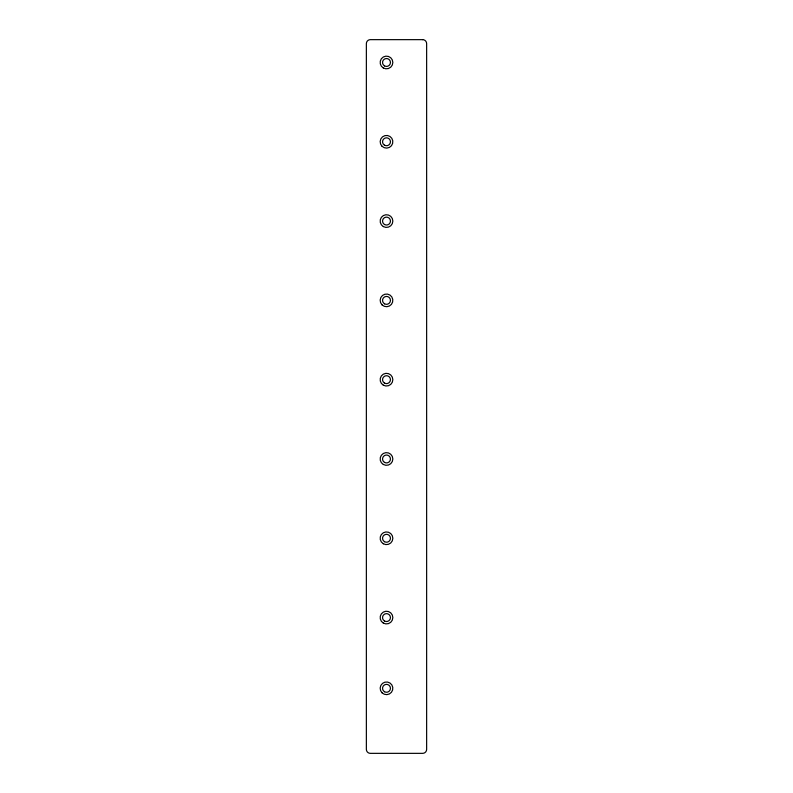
<?xml version="1.0" encoding="UTF-8"?>
<svg xmlns="http://www.w3.org/2000/svg" width="793" height="793" viewBox="0 0 793 793"><rect width="100%" height="100%" fill="white"/><g stroke="black" fill="none" stroke-linecap="round" stroke-linejoin="round"><path stroke-width="1.19" d="M422.669 39.65L370.331 39.65A3.965 3.965 0 0 0 366.366 43.615L366.366 749.385A3.965 3.965 0 0 0 370.331 753.35L422.669 753.35A3.965 3.965 0 0 0 426.634 749.385L426.634 43.615A3.965 3.965 0 0 0 422.669 39.65M383.326 226.57A6.344 6.344 0 0 0 392.842 221.069A6.344 6.344 0 0 0 383.326 215.577A6.344 6.344 0 0 0 383.326 226.57M384.516 224.508A3.965 3.965 0 0 0 390.463 221.069A3.965 3.965 0 0 0 384.516 217.639A3.965 3.965 0 0 0 384.516 224.508M383.326 543.77A6.344 6.344 0 0 0 392.842 538.269A6.344 6.344 0 0 0 383.326 532.777A6.344 6.344 0 0 0 383.326 543.77M384.516 541.708A3.965 3.965 0 0 0 390.463 538.269A3.965 3.965 0 0 0 384.516 534.839A3.965 3.965 0 0 0 384.516 541.708M383.326 464.47A6.344 6.344 0 0 0 392.842 458.969A6.344 6.344 0 0 0 383.326 453.477A6.344 6.344 0 0 0 383.326 464.47M384.516 462.408A3.965 3.965 0 0 0 390.463 458.969A3.965 3.965 0 0 0 384.516 455.539A3.965 3.965 0 0 0 384.516 462.408M382.018 146.259A6.344 6.344 0 0 0 392.624 143.414A6.344 6.344 0 0 0 384.863 135.643A6.344 6.344 0 0 0 382.018 146.259M384.516 145.208A3.965 3.965 0 0 0 390.463 141.769A3.965 3.965 0 0 0 384.516 138.339A3.965 3.965 0 0 0 384.516 145.208M382.018 304.859A6.344 6.344 0 0 0 392.624 302.014A6.344 6.344 0 0 0 384.863 294.243A6.344 6.344 0 0 0 382.018 304.859M384.516 303.808A3.965 3.965 0 0 0 390.463 300.369A3.965 3.965 0 0 0 384.516 296.939A3.965 3.965 0 0 0 384.516 303.808M383.326 623.07A6.344 6.344 0 0 0 392.842 617.569A6.344 6.344 0 0 0 383.326 612.077A6.344 6.344 0 0 0 383.326 623.07M384.516 621.008A3.965 3.965 0 0 0 390.463 617.569A3.965 3.965 0 0 0 384.516 614.139A3.965 3.965 0 0 0 384.516 621.008M383.326 385.17A6.344 6.344 0 0 0 392.842 379.669A6.344 6.344 0 0 0 383.326 374.177A6.344 6.344 0 0 0 383.326 385.17M384.516 383.108A3.965 3.965 0 0 0 390.463 379.669A3.965 3.965 0 0 0 384.516 376.239A3.965 3.965 0 0 0 384.516 383.108M382.018 692.795A6.344 6.344 0 0 0 392.624 689.96A6.344 6.344 0 0 0 384.863 682.188A6.344 6.344 0 0 0 382.018 692.795M384.516 691.744A3.965 3.965 0 0 0 390.463 688.314A3.965 3.965 0 0 0 384.516 684.874A3.965 3.965 0 0 0 384.516 691.744M383.326 67.97A6.344 6.344 0 0 0 392.842 62.469A6.344 6.344 0 0 0 383.326 56.977A6.344 6.344 0 0 0 383.326 67.97M384.516 65.908A3.965 3.965 0 0 0 390.463 62.469A3.965 3.965 0 0 0 384.516 59.039A3.965 3.965 0 0 0 384.516 65.908"/></g></svg>
